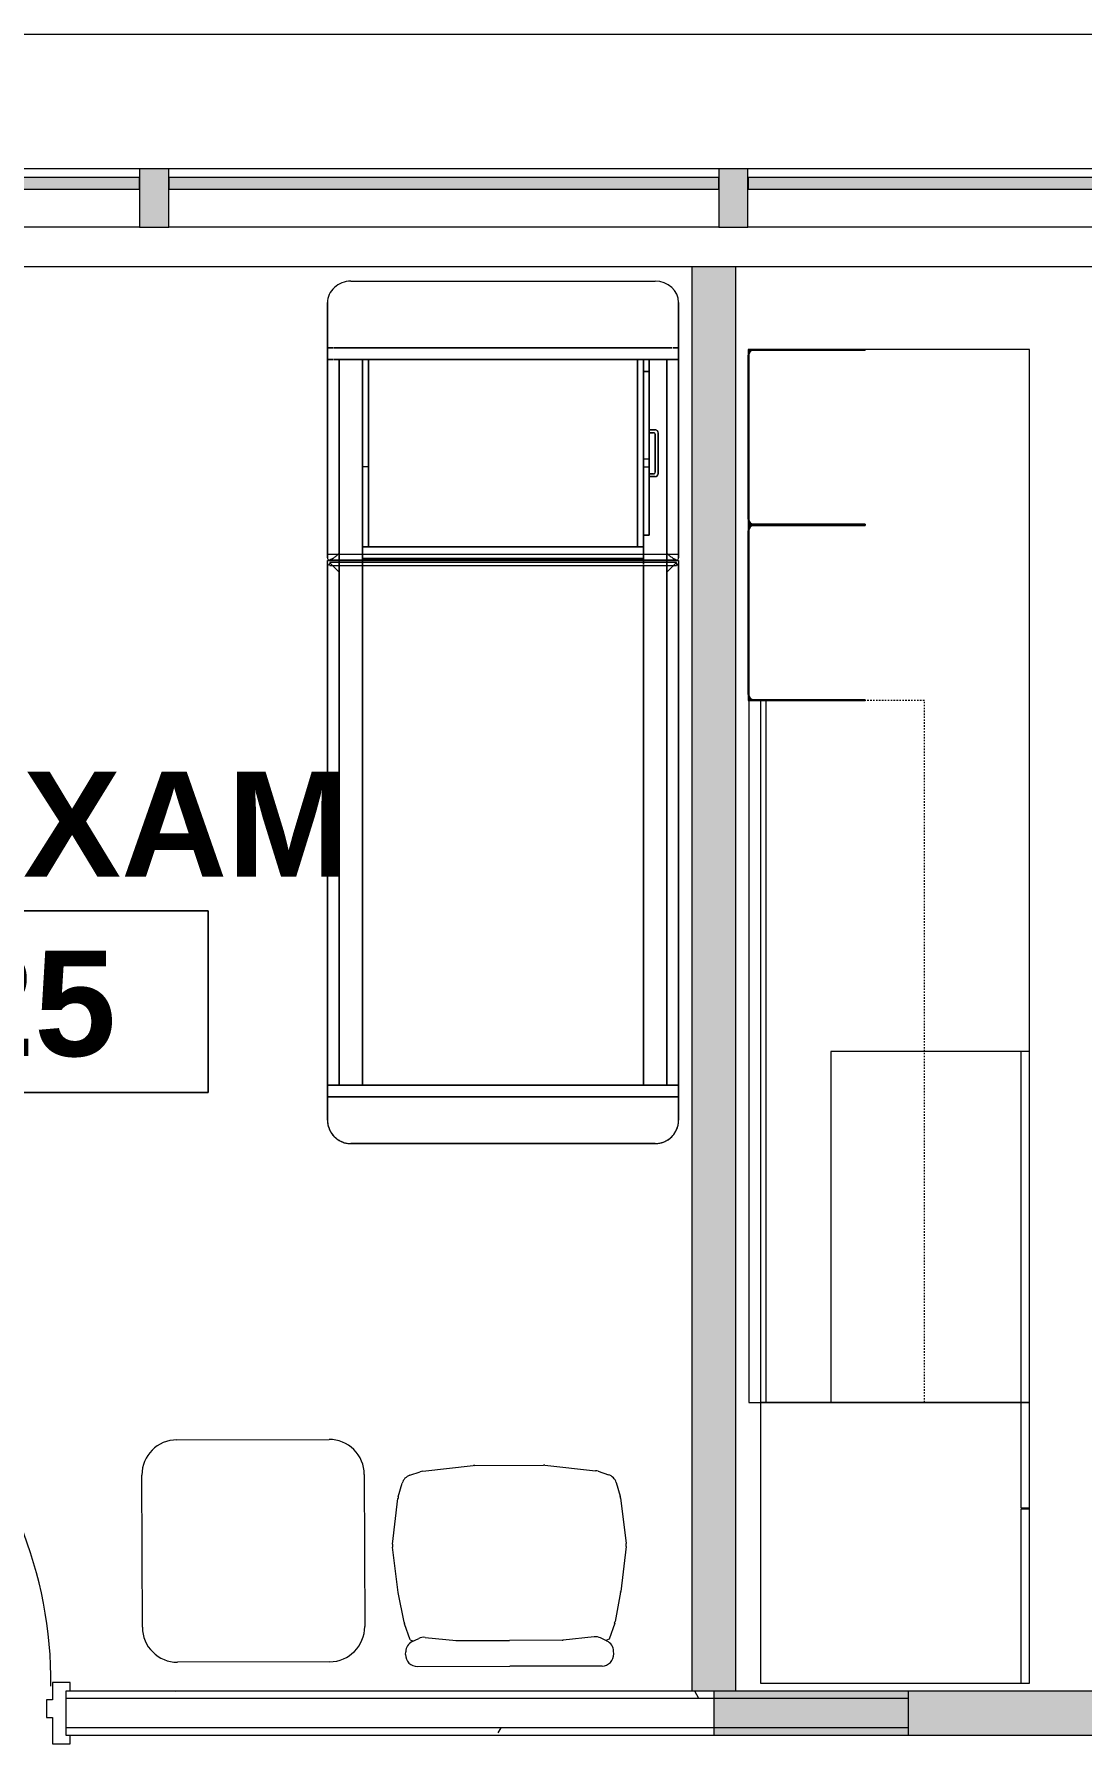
# Model space of a CAD drawing. Header units: inches. Extents: x 1076 to 2563, y 349 to 2134.
# Drawn here: x 1769.1 to 1858.6, y 1987.7 to 2133.9 of the extents above; entities that cross this region are included whole.
import ezdxf

# ---------------------------------------------------------------- set-up
doc = ezdxf.new("R2010")
doc.units = ezdxf.units.IN
doc.header["$MEASUREMENT"] = 0
doc.linetypes.add('Dash', pattern=[0.25, 0.125, -0.125])
for name, color, linetype, lineweight in [('A-AREA-IDEN', 2, 'Continuous', 9), ('A-DOOR', 31, 'Continuous', 13), ('A-GLAZ-CURT', 52, 'Continuous', 13), ('A-GLAZ-CWMG', 51, 'Continuous', 13), ('A-WALL', 113, 'Continuous', 13), ('A-WALL-PATT', 111, 'Continuous', 13), ('I-FURN', 30, 'Continuous', 9), ('I-FURN-PNLS', 30, 'Dash', 9), ('I-WALL', 2, 'Continuous', 13)]:
    doc.layers.add(name, color=color, linetype=linetype, lineweight=lineweight)
doc.styles.add('Swis721 Lt BT_B', font='', dxfattribs={"height": 9})
doc.styles.get('Swis721 Lt BT_B').set_extended_font_data('Swis721 Lt BT', bold=True)
pattern_1 = [(0, (0, 0), (30.72, 7.68), [1.267, -21.773, 1.267, -21.773, -122.88]), (0, (0, 0), (30.72, 7.68), [-46.08, 1.267, -44.813, 1.267, -21.773, -53.76]), (0, (0, 0), (30.72, 7.68), [-115.2, 1.267, -14.093, 1.267, -37.133]), (120, (11.52, 3.84), (-22.011075, 22.7643), [1.267, -21.773, 1.267, -21.773, -122.88]), (120, (11.52, 3.84), (-22.011075, 22.7643), [-46.08, 1.267, -44.813, 1.267, -21.773, -53.76]), (120, (11.52, 3.84), (-22.011075, 22.7643), [-115.2, 1.267, -14.093, 1.267, -37.133]), (240, (15.36, 19.2), (-8.708925, -30.4443), [1.267, -21.773, 1.267, -21.773, -122.88]), (240, (15.36, 19.2), (-8.708925, -30.4443), [-46.08, 1.267, -44.813, 1.267, -21.773, -53.76]), (240, (15.36, 19.2), (-8.708925, -30.4443), [-115.2, 1.267, -14.093, 1.267, -37.133])]

# ---------------------------------------------------------------- blocks, each defined once
blk = doc.blocks.new('System Panel - Glazed-7148733-Level XX  POWER _ SIGNAL')
at = {"layer": 'A-GLAZ-CURT', "lineweight": 9}
blk.add_hatch(color=7, dxfattribs=at).paths.add_polyline_path([(23.75, 0.75), (23.75, 1.75), (-23.75, 1.75), (-23.75, 0.75)], flags=0)
at = {"layer": 'A-GLAZ-CURT', "color": 8, "lineweight": 20}
for p, q in [((23.75, 1.75), (-23.75, 1.75)), ((-23.75, 1.75), (-23.75, 0.75)), ((23.75, 0.75), (23.75, 1.75)), ((-23.75, 0.75), (23.75, 0.75))]:
    blk.add_line(p, q, dxfattribs=at)
blk = doc.blocks.new('System Panel - Glazed-7148729-Level XX  POWER _ SIGNAL')
at = {"layer": 'A-GLAZ-CURT', "lineweight": 9}
blk.add_hatch(color=7, dxfattribs=at).paths.add_polyline_path([(-10.89, 0.75), (23.5, 0.75), (23.5, 1.75), (-23.5, 1.75), (-23.5, 0.75)], flags=0)
at = {"layer": 'A-GLAZ-CURT', "color": 8, "lineweight": 20}
for p, q in [((23.5, 1.75), (-23.5, 1.75)), ((-23.5, 1.75), (-23.5, 0.75)), ((23.5, 0.75), (23.5, 1.75)), ((-23.5, 0.75), (23.5, 0.75))]:
    blk.add_line(p, q, dxfattribs=at)
blk = doc.blocks.new('System Panel - Glazed-7148730-Level XX  POWER _ SIGNAL')
at = {"layer": 'A-GLAZ-CURT', "lineweight": 9}
blk.add_hatch(color=7, dxfattribs=at).paths.add_polyline_path([(-12.91, 0.75), (61.62, 0.75), (61.62, 1.75), (-61.62, 1.75), (-61.62, 0.75), (-31.25, 0.75)], flags=0)
at = {"layer": 'A-GLAZ-CURT', "color": 8, "lineweight": 20}
for p, q in [((61.62, 1.75), (-61.62, 1.75)), ((-61.62, 1.75), (-61.62, 0.75)), ((-61.62, 0.75), (61.62, 0.75))]:
    blk.add_line(p, q, dxfattribs=at)
blk = doc.blocks.new('Rectangular Mullion - 2_5_ x 5_ rectangular-7148713-Level XX  POWER _ SIGNAL')
at = {"layer": 'A-GLAZ-CWMG', "lineweight": 9}
blk.add_hatch(color=7, dxfattribs=at).paths.add_polyline_path([(-1.25, 2.5), (1.25, 2.5), (1.25, -2.5), (-1.25, -2.5), (-1.25, -0.75)], flags=0)
at = {"layer": 'A-GLAZ-CWMG', "color": 8, "lineweight": 20}
for p, q in [((-1.25, 2.5), (1.25, 2.5)), ((-1.25, -2.5), (-1.25, 2.5)), ((1.25, 2.5), (1.25, -2.5)), ((1.25, -2.5), (-1.25, -2.5))]:
    blk.add_line(p, q, dxfattribs=at)
blk = doc.blocks.new('Rectangular Mullion - 2_5_ x 5_ rectangular-7148718-Level XX  POWER _ SIGNAL')
at = {"layer": 'A-GLAZ-CWMG', "lineweight": 9}
for p, q in [((1179.55, 2122.36), (1132.05, 2122.36)), ((1179.55, 2117.36), (1132.05, 2117.36))]:
    blk.add_line(p, q, dxfattribs=at)
blk = doc.blocks.new('Rectangular Mullion - 2_5_ x 5_ rectangular-7148714-Level XX  POWER _ SIGNAL')
at = {"layer": 'A-GLAZ-CWMG', "lineweight": 9}
for p, q in [((1453.8, 2122.36), (1406.8, 2122.36)), ((1453.8, 2117.36), (1406.8, 2117.36))]:
    blk.add_line(p, q, dxfattribs=at)
blk = doc.blocks.new('Rectangular Mullion - 2_5_ x 5_ rectangular-7148715-Level XX  POWER _ SIGNAL')
at = {"layer": 'A-GLAZ-CWMG', "lineweight": 9}
for p, q in [((1953.3, 2122.36), (1830.05, 2122.36)), ((1878.77, 2117.36), (1830.05, 2117.36))]:
    blk.add_line(p, q, dxfattribs=at)
blk = doc.blocks.new('F - EXECUTIVE DESK 3 - F - EXECUTIVE DESK 3-V11-Level XX  POWER _ SIGNAL')
at = {"layer": 'I-FURN'}
for p, q in [((2, 86.56), (2, 86)), ((2, 86), (2, 86.56)), ((2.06, 77.06), (2.06, 86.56)), ((2.06, 86.56), (2.06, 77.06)), ((16.5, 87.06), (2.5, 87.06)), ((2.5, 87.06), (16.5, 87.06)), ((2.5, 87), (16.5, 87)), ((16.5, 87), (2.5, 87)), ((16.94, 86.56), (16.94, 77.06)), ((16.94, 77.06), (16.94, 86.56)), ((17, 86.56), (17, 77.06)), ((17, 77.06), (17, 86.56)), ((17, 77.06), (17, 86.56)), ((17, 86.56), (17, 77.06)), ((17.06, 77.06), (17.06, 86.56)), ((17.06, 86.56), (17.06, 77.06)), ((31.5, 87.06), (17.5, 87.06)), ((17.5, 87.06), (31.5, 87.06)), ((17.5, 87), (31.5, 87)), ((31.5, 87), (17.5, 87)), ((31.94, 86.56), (31.94, 77.06)), ((31.94, 77.06), (31.94, 86.56)), ((32, 77.06), (32, 86.56)), ((32, 86.56), (32, 77.06)), ((2, 86), (2, 77.06)), ((2, 77.06), (2, 86)), ((2, 77.06), (2.06, 77.06)), ((2.06, 77.06), (2, 77.06)), ((16.94, 77.06), (17, 77.06)), ((17, 77.06), (16.94, 77.06)), ((17, 77.06), (17.06, 77.06)), ((17.06, 77.06), (17, 77.06)), ((31.94, 77.06), (32, 77.06)), ((32, 77.06), (31.94, 77.06))]:
    blk.add_line(p, q, dxfattribs=at)
for centre, radius, start, end in [((2.5, 86.56), 0.5, 90, 180), ((2.5, 86.56), 0.5, 151.7279, 180), ((2.5, 86.56), 0.437, 90, 180), ((2.5, 86.56), 0.437, 90, 180), ((2.5, 86.56), 0.5, 120, 150), ((2.5, 86.56), 0.5, 91.7852, 118.6525), ((16.5, 86.56), 0.5, 360, 90), ((16.5, 86.56), 0.5, 61.5993, 90), ((16.5, 86.56), 0.438, 360, 90), ((16.5, 86.56), 0.438, 0, 90), ((16.5, 86.56), 0.5, 30, 60), ((16.5, 86.56), 0.5, 0, 28.2721), ((17.5, 86.56), 0.5, 90, 180), ((17.5, 86.56), 0.5, 151.7279, 180), ((17.5, 86.56), 0.437, 90, 180), ((17.5, 86.56), 0.437, 90, 180), ((17.5, 86.56), 0.5, 120, 150), ((17.5, 86.56), 0.5, 91.7852, 118.6525), ((31.5, 86.56), 0.5, 360, 90), ((31.5, 86.56), 0.5, 61.5993, 90), ((31.5, 86.56), 0.437, 0, 90), ((31.5, 86.56), 0.438, 0, 90), ((31.5, 86.56), 0.5, 30, 60), ((31.5, 86.56), 0.5, 0, 28.2721)]:
    blk.add_arc(centre, radius, start, end, dxfattribs=at)
at = {"layer": 'I-FURN-PNLS', "linetype": 'Continuous'}
for p, q in [((2, 87), (-58, 87)), ((-58, 87), (-58, 86)), ((17, 87.06), (2, 87.06)), ((2, 87.06), (2, 86)), ((2.26, 87), (2, 87)), ((2.06, 77.06), (2.06, 87)), ((2.06, 87), (16.94, 87)), ((2.33, 87), (2.26, 87)), ((2.38, 87), (2.33, 87)), ((2.5, 87), (2.41, 87)), ((16.5, 87), (2.5, 87)), ((16.59, 87), (16.5, 87)), ((16.67, 87), (16.62, 87)), ((16.74, 87), (16.67, 87)), ((17.26, 87), (16.74, 87)), ((16.94, 87), (16.94, 77.06)), ((32, 87.06), (17, 87.06)), ((17, 87.06), (17, 77.06)), ((17, 77.06), (17, 87.06)), ((17.06, 77.06), (17.06, 87)), ((17.06, 87), (31.94, 87)), ((17.33, 87), (17.26, 87)), ((17.38, 87), (17.33, 87)), ((17.5, 87), (17.41, 87)), ((31.5, 87), (17.5, 87)), ((31.59, 87), (31.5, 87)), ((31.67, 87), (31.62, 87)), ((31.74, 87), (31.67, 87)), ((32, 87), (31.74, 87)), ((31.94, 87), (31.94, 77.06)), ((32, 77.06), (32, 87.06)), ((32, 86.56), (32, 87)), ((32, 77.06), (32, 86.56)), ((-58, 86), (-82, 86)), ((-82, 86), (-82, 63)), ((2, 86), (-58, 86)), ((-58, 86), (-58, 85.53)), ((-58, 63), (-58, 86)), ((-58, 86), (-58, 85.53)), ((-58, 85.53), (2, 85.53)), ((-58, 85.53), (-58, 72)), ((2, 86), (2, 77.06)), ((2, 85.53), (2, 86)), ((-28, 80), (-58, 80)), ((-58, 80), (-58, 72)), ((-28, 72), (-28, 80)), ((2, 77.06), (2.06, 77.06)), ((16.94, 77.06), (17, 77.06)), ((17, 77.06), (17.06, 77.06)), ((31.94, 77.06), (32, 77.06)), ((32, 63), (32, 77.06)), ((-58, 72), (-58, 63.75)), ((-58, 72), (-58, 63)), ((-28, 63.75), (-28, 72)), ((-67.12, 63.75), (-82, 63.75)), ((-82, 63.75), (-82, 63)), ((-67.12, 63.75), (-82, 63.75)), ((-82, 63.75), (-82, 63)), ((-67.12, 63.75), (-82, 63.75)), ((-82, 63.75), (-82, 63)), ((-82, 63), (-58, 63)), ((-82, 63), (-67.12, 63)), ((-82, 63), (-67.12, 63)), ((-82, 63), (-67.12, 63)), ((-67.12, 63), (-67.12, 63.75)), ((-67.12, 63), (-67.12, 63.75)), ((-67.12, 63), (-67.12, 63.75)), ((-58, 63.75), (-67, 63.75)), ((-67, 63.75), (-67, 63)), ((-67, 63), (-58, 63)), ((-58, 63), (-58, 63.75)), ((-58, 63.75), (-58, 63)), ((-28, 63.75), (-58, 63.75)), ((-58, 63.75), (-58, 63)), ((-28, 63.75), (-58, 63.75)), ((-58, 63.75), (-58, 63)), ((-58, 63), (-28, 63)), ((-58, 63), (-28, 63)), ((-58, 63), (-28, 63)), ((-58, 63), (32, 63)), ((-28, 63), (-28, 63.75)), ((-28, 63), (-28, 63.75)), ((-28, 63), (-28, 63.75))]:
    blk.add_line(p, q, dxfattribs=at)
at = {"layer": 'I-FURN-PNLS'}
for p, q in [((2, 86), (-58, 86)), ((-58, 86), (-58, 72)), ((2, 72), (2, 86)), ((-58, 72), (2, 72))]:
    blk.add_line(p, q, dxfattribs=at)
blk = doc.blocks.new('Door - Single - Solid Door-7355446-Level XX  POWER _ SIGNAL')
at = {"layer": 'A-DOOR'}
for p, q in [((-14.01, 38.71), (-12.63, 38.71)), ((-14.01, 2.71), (-14.01, 38.71)), ((-12.63, 38.71), (-12.63, 2.71)), ((-12.63, 2.71), (-14.01, 2.71))]:
    blk.add_line(p, q, dxfattribs=at)
at = {"layer": 'A-DOOR', "lineweight": 9}
for p, q in [((-15.63, 2.71), (-15.63, 1.96)), ((-14.13, 2.71), (-15.63, 2.71)), ((-14.13, 1.21), (-14.13, 2.71)), ((23.62, 2.71), (22.12, 2.71)), ((22.12, 2.71), (22.12, 1.21)), ((23.62, 1.96), (23.62, 2.71)), ((-13.63, 1.21), (-14.13, 1.21)), ((-13.63, -0.29), (-13.63, 1.21)), ((22.12, 1.21), (21.62, 1.21)), ((21.62, 1.21), (21.62, -0.29)), ((-14.13, -2.54), (-14.13, -0.29)), ((-14.13, -0.29), (-13.63, -0.29)), ((21.62, -0.29), (22.12, -0.29)), ((22.12, -0.29), (22.12, -2.54)), ((-15.63, -1.79), (-15.63, -2.54)), ((-15.63, -2.54), (-14.13, -2.54)), ((22.12, -2.54), (23.62, -2.54)), ((23.62, -2.54), (23.62, -1.79))]:
    blk.add_line(p, q, dxfattribs=at)
blk.add_arc((-14.01, 2.71), 36, 359.5, 90, dxfattribs=at)
blk = doc.blocks.new('Bed-Healthcare-4_SMARTBIM - Treatment_Table_SMARTBIM-V36-Level XX  POWER _ SIGNAL')
at = {"layer": 'I-FURN'}
for p, q in [((-35.57, 15), (-35.88, 15)), ((-35.88, 15), (-35.57, 15)), ((-14.06, 15), (-35.57, 15)), ((-35.57, 15), (-14.36, 15)), ((-31, 15), (-32, 15)), ((-32, 15), (-31, 15)), ((-32, 14.96), (-32, 14.88)), ((-32, 14.88), (-32, 14.96)), ((-32, 14.87), (-32, 14.73)), ((-32, 14.73), (-32, 14.87)), ((-32, 14.71), (-32, 14.55)), ((-32, 14.55), (-32, 14.71)), ((-31, 14.88), (-31, 14.96)), ((-31, 14.96), (-31, 14.88)), ((-31, 14.74), (-31, 14.87)), ((-31, 14.87), (-31, 14.74)), ((-31, 14.55), (-31, 14.71)), ((-31, 14.71), (-31, 14.55)), ((-14.36, 15), (-14.06, 15)), ((-14.36, 14.98), (-14.36, 14.94)), ((-14.36, 14.94), (-14.36, 14.86)), ((-14.36, 14.86), (-14.36, 14.71)), ((-14.36, 14.7), (-14.36, 14.26)), ((-13.85, 14.86), (-13.85, -14.86)), ((-13.84, -15), (-13.84, 15)), ((-13.84, 15), (34, 15)), ((-13.84, -15), (-13.84, 15)), ((-13.84, 15), (-13.63, 15)), ((-13.65, 14.81), (-13.65, -14.81)), ((34, 15), (-13.63, 15)), ((-13.41, 14.65), (-13.41, 14.81)), ((-13.41, 14.58), (-13.41, 14.65)), ((32, 15), (31, 15)), ((31, 15), (32, 15)), ((31, 14.96), (31, 14.87)), ((31, 14.87), (31, 14.96)), ((31, 14.86), (31, 14.71)), ((31, 14.71), (31, 14.86)), ((31, 14.7), (31, 14.51)), ((31, 14.51), (31, 14.7)), ((32, 14.87), (32, 14.96)), ((32, 14.96), (32, 14.87)), ((32, 14.71), (32, 14.86)), ((32, 14.86), (32, 14.71)), ((32, 14.51), (32, 14.7)), ((32, 14.7), (32, 14.51)), ((-32, 14.46), (-32, 14.26)), ((-32, 14.26), (-32, 14.46)), ((-32, 14.22), (-32, -14.22)), ((-32, -14.22), (-32, 14.22)), ((-31, 12.5), (-31, 14.5)), ((-31, 14.5), (-31, 14)), ((-14.46, 14), (-31, 14)), ((-31, 14), (-31, 12.5)), ((-31, 12.5), (-31, 14)), ((-31, 14), (-14.46, 14)), ((-31, 14), (-31, 12.5)), ((-21.25, 13.25), (-24.75, 13.25)), ((-24.75, 13.25), (-21.25, 13.25)), ((-21.25, 13.25), (-24.75, 13.25)), ((-24.75, 13.25), (-21.25, 13.25)), ((-14.22, 14), (-14.44, 14)), ((-14.44, 14), (-14.22, 14)), ((-14.36, 14.26), (-14.36, -14.26)), ((-14.04, 14), (-14.22, 14)), ((-14.22, 14), (-14.04, 14)), ((-13.92, 14), (-14.04, 14)), ((-14.04, 14), (-13.92, 14)), ((-13.85, 14), (-13.91, 14)), ((-13.91, 14), (-13.85, 14)), ((-13.65, 14), (-13.84, 14)), ((-13.84, 14), (-13.65, 14)), ((-13.49, 14), (-13.65, 14)), ((-13.65, 14), (-13.49, 14)), ((-13.42, 14), (-13.49, 14)), ((-13.49, 14), (-13.42, 14)), ((-13.41, -14.65), (-13.41, 14.55)), ((-13.29, 14), (-13.41, 14)), ((-13.41, 14), (-13.29, 14)), ((-13.07, 14), (-13.29, 14)), ((-13.29, 14), (-13.07, 14)), ((-12.84, 14), (-13.07, 14)), ((-13.07, 14), (-12.84, 14)), ((31, 14), (-12.84, 14)), ((-12.84, 14), (31, 14)), ((31, 14.5), (31, 14.27)), ((31, 14.27), (31, 14.5)), ((31, 14.26), (31, 14.01)), ((31, 14.01), (31, 14.26)), ((31, 12), (31, 14)), ((31, 14), (31, 12)), ((31, 14), (31, -14)), ((31, 12), (31, 14)), ((32, 14.27), (32, 14.5)), ((32, 14.5), (32, 14.27)), ((32, 14.01), (32, 14.26)), ((32, 14.26), (32, 14.01)), ((32, -14), (32, 14)), ((32, 14), (32, -14)), ((-37.7, -13), (-37.7, 13)), ((-31, 12.5), (-31, 12)), ((-31, 12), (-31, 12.5)), ((-21.83, 12.5), (-31, 12.5)), ((-31, 12.5), (-22.49, 12.5)), ((-31, 12.5), (-31, 12)), ((-31, 12.5), (-31, 12)), ((-31, 12), (-31, 12.5)), ((-31, 12.5), (-31, 12)), ((-31, 12), (-21.83, 12)), ((-21.83, 12), (-31, 12)), ((-22.49, 12), (-31, 12)), ((-31, 12), (-21.83, 12)), ((-21.83, 12), (-31, 12)), ((-31, 12), (-31, 11.5)), ((-31, 11.5), (-31, 12)), ((-31, 12), (-30, 12)), ((-21.83, 12), (-31, 12)), ((-31, 12), (-31, -11.5)), ((-31, -11.5), (-31, 12)), ((-31, 12), (-21.83, 12)), ((-31, 12), (-31, 11.5)), ((-30, 12), (-31, 12)), ((-31, 12), (-30, 12)), ((-31, 11.5), (-31, 12)), ((-31, -11.5), (-31, 12)), ((-31, 12), (-31, 11.5)), ((-30, 12.5), (-21.83, 12.5)), ((-25, 12.5), (-30, 12.5)), ((-25, 12.5), (-30, 12.5)), ((-30, 12.5), (-25, 12.5)), ((-30, 12), (-30, 12.5)), ((-30, 12.5), (-30, 12)), ((-30, 12.5), (-30, 12)), ((-30, 12.5), (-30, 12)), ((-30, 12), (-21.83, 12)), ((-21.83, 12), (-30, 12)), ((-21.83, 12), (-30, 12)), ((-30, 12), (-21.83, 12)), ((-30, 12), (-21.83, 12)), ((-21.83, 12), (-30, 12)), ((-30, 12), (-21.83, 12)), ((-25, 13), (-25, 12.5)), ((-25, 12.5), (-25, 13)), ((-25, 13), (-25, 12.5)), ((-25, 12.5), (-25, 13)), ((-25, 12.5), (-24.75, 12.5)), ((-24.75, 12.5), (-25, 12.5)), ((-25, 12.5), (-24.75, 12.5)), ((-24.75, 12.5), (-25, 12.5)), ((-24.75, 12.5), (-25, 12.5)), ((-24.75, 12.5), (-25, 12.5)), ((-25, 12.5), (-24.75, 12.5)), ((-24.75, 12.5), (-24.75, 12.87)), ((-24.75, 12.87), (-24.75, 12.5)), ((-24.75, 12.5), (-24.75, 12.87)), ((-24.75, 12.87), (-24.75, 12.5)), ((-21.83, 12.5), (-24.75, 12.5)), ((-21.83, 12.5), (-24.75, 12.5)), ((-24.75, 12.5), (-21.83, 12.5)), ((-24.62, 13), (-21.37, 13)), ((-21.37, 13), (-24.62, 13)), ((-24.62, 13), (-21.37, 13)), ((-21.37, 13), (-24.62, 13)), ((-22.49, 12.5), (-21.83, 12.5)), ((-22.49, 12.5), (-22.49, 12)), ((-21.83, 12), (-22.49, 12)), ((-21.83, 12), (-21.83, 12.5)), ((-21.83, 12.5), (-16, 12.5)), ((-21.25, 12.5), (-21.83, 12.5)), ((-21.25, 12.5), (-21.83, 12.5)), ((-21.83, 12.5), (-21.25, 12.5)), ((-21.83, 12), (-14.46, 12)), ((-15, 12), (-21.83, 12)), ((-21.83, 12), (-16, 12)), ((-16, 12), (-21.83, 12)), ((-16, 12), (-21.83, 12)), ((-21.83, 12), (-16, 12)), ((-15, 12), (-21.83, 12)), ((-21.83, 12), (-16, 12)), ((-14.46, 12), (-21.83, 12)), ((-21.83, 12), (-15, 12)), ((-16, 12), (-21.83, 12)), ((-21.83, 12), (-16, 12)), ((-21.25, 12.87), (-21.25, 12.5)), ((-21.25, 12.5), (-21.25, 12.87)), ((-21.25, 12.87), (-21.25, 12.5)), ((-21.25, 12.5), (-21.25, 12.87)), ((-21.25, 12.5), (-21, 12.5)), ((-21, 12.5), (-21.25, 12.5)), ((-21.25, 12.5), (-21, 12.5)), ((-21, 12.5), (-21.25, 12.5)), ((-21, 12.5), (-21.25, 12.5)), ((-21, 12.5), (-21.25, 12.5)), ((-21.25, 12.5), (-21, 12.5)), ((-21, 12.5), (-21, 13)), ((-21, 13), (-21, 12.5)), ((-21, 12.5), (-21, 13)), ((-21, 13), (-21, 12.5)), ((-16, 12.5), (-21, 12.5)), ((-16, 12.5), (-21, 12.5)), ((-21, 12.5), (-16, 12.5)), ((-16, 12.5), (-16, 12)), ((-16, 12.5), (-16, 12)), ((-16, 12), (-16, 12.5)), ((-16, 12.5), (-16, 12)), ((-16, 12), (-15, 12)), ((-14.46, 12), (-16, 12)), ((-16, 12), (-14.46, 12)), ((-14.46, 12), (-15, 12)), ((-15, 11.5), (-15, 12)), ((-15, 12), (-15, 11.5)), ((-14.46, 12), (-15, 12)), ((-15, 12), (-15, -12)), ((-15, 11.5), (-15, 12)), ((-15, 12), (-14.46, 12)), ((-15, 12), (-14.46, 12)), ((-14.44, 12), (-14.23, 12)), ((-14.23, 12), (-14.44, 12)), ((-14.23, 12), (-14.44, 12)), ((-14.44, 12), (-14.23, 12)), ((-14.23, 12), (-14.44, 12)), ((-14.44, 12), (-14.23, 12)), ((-14.23, 12), (-14.44, 12)), ((-14.44, 12), (-14.23, 12)), ((-14.22, 12), (-14.05, 12)), ((-14.05, 12), (-14.22, 12)), ((-14.05, 12), (-14.22, 12)), ((-14.22, 12), (-14.05, 12)), ((-14.05, 12), (-14.22, 12)), ((-14.22, 12), (-14.05, 12)), ((-14.05, 12), (-14.22, 12)), ((-14.22, 12), (-14.05, 12)), ((-14.04, 12), (-13.93, 12)), ((-13.93, 12), (-14.04, 12)), ((-13.93, 12), (-14, 12)), ((-14, -12), (-14, 12)), ((-14, 12), (-14, -12)), ((-14, 12), (-13.93, 12)), ((-13.93, 12), (-14, 12)), ((-14, 12), (-13.93, 12)), ((-13.91, 12), (-13.86, 12)), ((-13.86, 12), (-13.91, 12)), ((-13.86, 12), (-13.91, 12)), ((-13.91, 12), (-13.86, 12)), ((-13.86, 12), (-13.91, 12)), ((-13.91, 12), (-13.86, 12)), ((-13.84, 12), (-13.65, 12)), ((-13.65, 12), (-13.84, 12)), ((-13.65, 12), (-13.84, 12)), ((-13.84, 12), (-13.65, 12)), ((-13.65, 12), (-13.84, 12)), ((-13.84, 12), (-13.65, 12)), ((-13.65, 12), (-13.5, 12)), ((-13.5, 12), (-13.65, 12)), ((-13.5, 12), (-13.65, 12)), ((-13.65, 12), (-13.5, 12)), ((-13.5, 12), (-13.65, 12)), ((-13.65, 12), (-13.5, 12)), ((-13.41, 12), (-13.31, 12)), ((-13.31, 12), (-13.41, 12)), ((-13.31, 12), (-13.41, 12)), ((-13.41, 12), (-13.31, 12)), ((-13.31, 12), (-13.41, 12)), ((-13.41, 12), (-13.31, 12)), ((-13.29, 12), (-13.09, 12)), ((-13.09, 12), (-13.29, 12)), ((-13.09, 12), (-13.29, 12)), ((-13.29, 12), (-13.09, 12)), ((-13.09, 12), (-13.29, 12)), ((-13.29, 12), (-13.09, 12)), ((-13.07, 12), (-12.85, 12)), ((-12.85, 12), (-13.07, 12)), ((-12.85, 12), (-13.07, 12)), ((-13.07, 12), (-12.85, 12)), ((-12.85, 12), (-13.07, 12)), ((-13.07, 12), (-12.85, 12)), ((-12.84, 12), (31, 12)), ((31, 12), (-12.84, 12)), ((31, 12), (-12.84, 12)), ((-12.84, 12), (31, 12)), ((31, 12), (-12.84, 12)), ((-12.84, 12), (31, 12)), ((31, -12), (31, 12)), ((31, 12), (31, -12)), ((31, -12), (31, 12)), ((31, 12), (31, -12)), ((31, -12), (31, 12)), ((36, -13), (36, 13)), ((36, 13), (36, -13)), ((-31, 11.5), (-15, 11.5)), ((-15, 11.5), (-31, 11.5)), ((-31, 11.5), (-31, -11.5)), ((-31, -11.5), (-31, 11.5)), ((-31, 11.5), (-31, -11.5)), ((-15, -11.5), (-15, 11.5)), ((-31, -11.5), (-21.84, -11.5)), ((-21.84, -11.5), (-31, -11.5)), ((-31, -12), (-31, -11.5)), ((-31, -11.5), (-31, -12)), ((-31, -11.5), (-31, -12)), ((-21.84, -11.5), (-31, -11.5)), ((-31, -11.5), (-21.84, -11.5)), ((-31, -12), (-31, -11.5)), ((-31, -11.5), (-31, -12)), ((-31, -12), (-31, -11.5)), ((-31, -11.5), (-31, -12)), ((-31, -12), (-31, -11.5)), ((-31, -12), (-31, -11.5)), ((-31, -11.5), (-31, -12)), ((-21.84, -11.5), (-21.84, -12)), ((-21.84, -11.5), (-21.84, -12)), ((-15, -11.5), (-21.84, -11.5)), ((-21.84, -11.5), (-15, -11.5)), ((-15, -12), (-15, -11.5)), ((-15, -11.5), (-15, -12)), ((-15, -12), (-15, -11.5)), ((-31, -12), (-31, -14)), ((-21.84, -12), (-31, -12)), ((-31, -12), (-21.84, -12)), ((-31, -14), (-31, -12)), ((-31, -12), (-21.84, -12)), ((-21.84, -12), (-31, -12)), ((-31, -12), (-21.84, -12)), ((-21.84, -12), (-31, -12)), ((-31, -12), (-21.84, -12)), ((-21.84, -12), (-31, -12)), ((-31, -12), (-21.84, -12)), ((-21.84, -12), (-31, -12)), ((-31, -14.5), (-31, -12)), ((-31, -12), (-31, -14)), ((-14.46, -12), (-21.84, -12)), ((-21.84, -12), (-15, -12)), ((-21.84, -12), (-15, -12)), ((-15, -12), (-21.84, -12)), ((-21.84, -12), (-14.46, -12)), ((-15, -12), (-21.84, -12)), ((-21.84, -12), (-14.46, -12)), ((-14.46, -12), (-21.84, -12)), ((-15, -12), (-14.46, -12)), ((-15, -12), (-14.46, -12)), ((-14.46, -12), (-15, -12)), ((-14.46, -12), (-15, -12)), ((-14.22, -12), (-14.42, -12)), ((-14.42, -12), (-14.22, -12)), ((-14.42, -12), (-14.22, -12)), ((-14.22, -12), (-14.42, -12)), ((-14.42, -12), (-14.22, -12)), ((-14.22, -12), (-14.42, -12)), ((-14.42, -12), (-14.22, -12)), ((-14.22, -12), (-14.42, -12)), ((-14.04, -12), (-14.2, -12)), ((-14.2, -12), (-14.04, -12)), ((-14.2, -12), (-14.04, -12)), ((-14.04, -12), (-14.2, -12)), ((-14.2, -12), (-14.04, -12)), ((-14.04, -12), (-14.2, -12)), ((-14.2, -12), (-14.04, -12)), ((-14.04, -12), (-14.2, -12)), ((-13.91, -12), (-14.03, -12)), ((-14.03, -12), (-13.91, -12)), ((-14, -12), (-13.91, -12)), ((-13.91, -12), (-14, -12)), ((-14, -12), (-13.91, -12)), ((-13.91, -12), (-14, -12)), ((-13.85, -12), (-13.91, -12)), ((-13.91, -12), (-13.85, -12)), ((-13.91, -12), (-13.85, -12)), ((-13.85, -12), (-13.91, -12)), ((-13.91, -12), (-13.85, -12)), ((-13.85, -12), (-13.91, -12)), ((-13.65, -12), (-13.79, -12)), ((-13.79, -12), (-13.65, -12)), ((-13.79, -12), (-13.65, -12)), ((-13.65, -12), (-13.79, -12)), ((-13.79, -12), (-13.65, -12)), ((-13.65, -12), (-13.79, -12)), ((-13.49, -12), (-13.63, -12)), ((-13.63, -12), (-13.49, -12)), ((-13.63, -12), (-13.49, -12)), ((-13.49, -12), (-13.63, -12)), ((-13.63, -12), (-13.49, -12)), ((-13.49, -12), (-13.63, -12)), ((-13.41, -12), (-13.47, -12)), ((-13.47, -12), (-13.41, -12)), ((-13.47, -12), (-13.41, -12)), ((-13.41, -12), (-13.47, -12)), ((-13.47, -12), (-13.41, -12)), ((-13.41, -12), (-13.47, -12)), ((-13.29, -12), (-13.41, -12)), ((-13.41, -12), (-13.29, -12)), ((-13.41, -12), (-13.29, -12)), ((-13.29, -12), (-13.41, -12)), ((-13.41, -12), (-13.29, -12)), ((-13.29, -12), (-13.41, -12)), ((-13.07, -12), (-13.27, -12)), ((-13.27, -12), (-13.07, -12)), ((-13.27, -12), (-13.07, -12)), ((-13.07, -12), (-13.27, -12)), ((-13.27, -12), (-13.07, -12)), ((-13.07, -12), (-13.27, -12)), ((31, -12), (-13.05, -12)), ((-13.05, -12), (31, -12)), ((-13.05, -12), (31, -12)), ((31, -12), (-13.05, -12)), ((-13.05, -12), (31, -12)), ((31, -12), (-13.05, -12)), ((31, -14), (31, -12)), ((31, -12), (31, -14)), ((31, -14), (31, -12)), ((-32, -14.26), (-32, -14.46)), ((-32, -14.46), (-32, -14.26)), ((-32, -14.53), (-32, -14.71)), ((-32, -14.71), (-32, -14.53)), ((-31, -14), (-14.46, -14)), ((-14.46, -14), (-31, -14)), ((-31, -14), (-31, -14.5)), ((-31, -14.71), (-31, -14.54)), ((-31, -14.54), (-31, -14.71)), ((-14.44, -14), (-14.22, -14)), ((-14.22, -14), (-14.44, -14)), ((-14.36, -14.26), (-14.36, -14.7)), ((-14.22, -14), (-14.04, -14)), ((-14.04, -14), (-14.22, -14)), ((-14.04, -14), (-13.91, -14)), ((-13.91, -14), (-14.04, -14)), ((-13.91, -14), (-13.85, -14)), ((-13.85, -14), (-13.91, -14)), ((-13.82, -14), (-13.64, -14)), ((-13.64, -14), (-13.82, -14)), ((-13.64, -14), (-13.49, -14)), ((-13.49, -14), (-13.64, -14)), ((-13.48, -14), (-13.41, -14)), ((-13.41, -14), (-13.48, -14)), ((-13.41, -14), (-13.29, -14)), ((-13.29, -14), (-13.41, -14)), ((-13.29, -14), (-13.07, -14)), ((-13.07, -14), (-13.29, -14)), ((-13.07, -14), (-12.84, -14)), ((-12.84, -14), (-13.07, -14)), ((-12.84, -14), (31, -14)), ((31, -14), (-12.84, -14)), ((31, -14.01), (31, -14.26)), ((31, -14.26), (31, -14.01)), ((31, -14.27), (31, -14.5)), ((31, -14.5), (31, -14.27)), ((31, -14.51), (31, -14.7)), ((31, -14.7), (31, -14.51)), ((32, -14.26), (32, -14.01)), ((32, -14.01), (32, -14.26)), ((32, -14.5), (32, -14.27)), ((32, -14.27), (32, -14.5)), ((32, -14.7), (32, -14.51)), ((32, -14.51), (32, -14.7)), ((-35.88, -15), (-35.57, -15)), ((-14.36, -15), (-35.88, -15)), ((-35.57, -15), (-14.06, -15)), ((-32, -14.73), (-32, -14.87)), ((-32, -14.87), (-32, -14.73)), ((-32, -14.88), (-32, -14.96)), ((-32, -14.96), (-32, -14.88)), ((-32, -15), (-31, -15)), ((-31, -15), (-32, -15)), ((-31, -14.87), (-31, -14.74)), ((-31, -14.74), (-31, -14.87)), ((-31, -14.96), (-31, -14.88)), ((-31, -14.88), (-31, -14.96)), ((-14.36, -14.71), (-14.36, -14.86)), ((-14.36, -14.86), (-14.36, -14.94)), ((-14.36, -14.94), (-14.36, -14.98)), ((-14.06, -15), (-14.36, -15)), ((34, -15), (-13.84, -15)), ((-13.63, -15), (-13.84, -15)), ((-13.63, -15), (34, -15)), ((-13.41, -14.81), (-13.41, -14.65)), ((31, -14.71), (31, -14.86)), ((31, -14.86), (31, -14.71)), ((31, -14.87), (31, -14.96)), ((31, -14.96), (31, -14.87)), ((31, -15), (32, -15)), ((32, -15), (31, -15)), ((32, -14.86), (32, -14.71)), ((32, -14.71), (32, -14.86)), ((32, -14.96), (32, -14.87)), ((32, -14.87), (32, -14.96))]:
    blk.add_line(p, q, dxfattribs=at)
at = {"layer": 'I-FURN', "flags": 128}
for points in [[(-13.41, 14.88), (-13.53, 14.84), (-13.65, 14.81)], [(-13.63, 15), (-13.52, 14.97), (-13.41, 14.88)], [(36, 13), (36, 13.08), (35.99, 13.16), (35.99, 13.24), (35.97, 13.32), (35.96, 13.4), (35.94, 13.48), (35.92, 13.55), (35.9, 13.63), (35.87, 13.7), (35.84, 13.78), (35.81, 13.85), (35.77, 13.92), (35.74, 13.99), (35.69, 14.06), (35.65, 14.13), (35.6, 14.19), (35.56, 14.26), (35.5, 14.32), (35.45, 14.38), (35.39, 14.43), (35.33, 14.49), (35.27, 14.54), (35.21, 14.59), (35.15, 14.64), (35.08, 14.68), (35.01, 14.72), (34.94, 14.76), (34.87, 14.8), (34.8, 14.83), (34.72, 14.86), (34.65, 14.89), (34.57, 14.92), (34.5, 14.94), (34.42, 14.96), (34.34, 14.97), (34.26, 14.98), (34.18, 14.99), (34.1, 15), (34.02, 15), (34, 15)], [(34, -15), (34.08, -15), (34.16, -14.99), (34.24, -14.99), (34.32, -14.97), (34.4, -14.96), (34.48, -14.94), (34.55, -14.92), (34.63, -14.9), (34.7, -14.87), (34.78, -14.84), (34.85, -14.81), (34.92, -14.77), (34.99, -14.74), (35.06, -14.69), (35.13, -14.65), (35.19, -14.6), (35.26, -14.56), (35.32, -14.5), (35.38, -14.45), (35.43, -14.39), (35.49, -14.33), (35.54, -14.27), (35.59, -14.21), (35.64, -14.15), (35.68, -14.08), (35.72, -14.01), (35.76, -13.94), (35.8, -13.87), (35.83, -13.8), (35.86, -13.72), (35.89, -13.65), (35.92, -13.57), (35.94, -13.5), (35.96, -13.42), (35.97, -13.34), (35.98, -13.26), (35.99, -13.18), (36, -13.1), (36, -13.02), (36, -13)], [(-13.65, -14.81), (-13.53, -14.84), (-13.41, -14.88)], [(-13.41, -14.88), (-13.52, -14.97), (-13.63, -15)]]:
    blk.add_lwpolyline(points, dxfattribs=at)
at = {"layer": 'I-FURN'}
for centre, radius, start, end in [((34, 13), 2, 60, 90), ((34, 13), 2, 45, 60), ((-24.75, 13), 0.25, 90, 180), ((-24.75, 13), 0.25, 120, 180), ((-24.75, 13), 0.25, 105, 165), ((-24.75, 13), 0.25, 135, 150), ((-24.75, 13), 0.25, 120, 135), ((-24.75, 13), 0.25, 90, 120), ((-24.75, 13), 0.25, 105, 120), ((-24.75, 13), 0.25, 90, 105), ((-24.75, 13), 0.25, 90, 105), ((-21.25, 13), 0.25, 75, 90), ((-21.25, 13), 0.25, 0, 90), ((-21.25, 13), 0.25, 0, 90), ((-21.25, 13), 0.25, 45, 90), ((-21.25, 13), 0.25, 30, 75), ((-21.25, 13), 0.25, 0, 45), ((34, 13), 2, 0, 45), ((-24.75, 13), 0.25, 165, 180), ((-24.75, 13), 0.25, 165, 180), ((-24.75, 13), 0.25, 150, 165), ((-24.62, 12.87), 0.125, 90, 180), ((-24.62, 12.87), 0.125, 135, 180), ((-24.62, 12.87), 0.125, 150, 180), ((-24.62, 12.87), 0.125, 150, 165), ((-24.62, 12.87), 0.125, 165, 180), ((-24.62, 12.87), 0.125, 120, 150), ((-24.62, 12.87), 0.125, 135, 150), ((-24.62, 12.87), 0.125, 90, 135), ((-24.62, 12.87), 0.125, 105, 135), ((-24.62, 12.87), 0.125, 105, 120), ((-24.62, 12.87), 0.125, 90, 105), ((-24.62, 12.87), 0.125, 90, 105), ((-21.37, 12.87), 0.125, 60, 90), ((-21.37, 12.87), 0.125, 360, 90), ((-21.37, 12.87), 0.125, 0, 90), ((-21.37, 12.87), 0.125, 360, 90), ((-21.37, 12.87), 0.125, 45, 60), ((-21.37, 12.87), 0.125, 0, 45), ((-21.25, 13), 0.25, 15, 30), ((-21.25, 13), 0.25, 0, 15), ((34, -13), 2, 330, 0), ((34, -13), 2, 300, 315), ((34, -13), 2, 315, 330), ((34, -13), 2, 270, 285), ((34, -13), 2, 285, 300)]:
    blk.add_arc(centre, radius, start, end, dxfattribs=at)
for centre, major_axis, ratio, start_param, end_param in [((-35.88, 13), (0, 2), 0.913075, 0, 1.570796), ((-14.06, 14), (0, 1), 0.407793, 5.75613, 6.283185), ((-35.88, -13), (0, 2), 0.913075, 1.570796, 3.141593), ((-14.06, -14), (0, 1), 0.407793, 3.141593, 3.668648)]:
    blk.add_ellipse(centre, major_axis=major_axis, ratio=ratio, start_param=start_param, end_param=end_param, dxfattribs=at)
for points, knots in [([(-13.85, 14.86), (-13.86, 14.82), (-13.89, 14.74), (-13.96, 14.63), (-14, 14.55), (-14.05, 14.48), (-14.12, 14.38), (-14.25, 14.22), (-14.36, 14.09), (-14.44, 14)], [-1, -1, -1, -1, -0.75, -0.625, -0.5625, -0.5, -0.375, -0.25, 0, 0, 0, 0]), ([(-12.84, 14), (-12.92, 14.08), (-13.03, 14.2), (-13.18, 14.35), (-13.29, 14.46), (-13.39, 14.56), (-13.52, 14.68), (-13.6, 14.76), (-13.65, 14.81)], [-1, -1, -1, -1, -0.75, -0.625, -0.5, -0.375, -0.25, 0, 0, 0, 0]), ([(-14.44, -14), (-14.36, -14.09), (-14.25, -14.22), (-14.12, -14.38), (-14.05, -14.48), (-14, -14.55), (-13.96, -14.63), (-13.89, -14.74), (-13.86, -14.82), (-13.85, -14.86)], [0, 0, 0, 0, 0.25, 0.375, 0.5, 0.5625, 0.625, 0.75, 1, 1, 1, 1]), ([(-13.65, -14.81), (-13.6, -14.76), (-13.52, -14.68), (-13.39, -14.56), (-13.29, -14.46), (-13.18, -14.35), (-13.03, -14.2), (-12.91, -14.08), (-12.84, -14)], [0, 0, 0, 0, 0.25, 0.375, 0.5, 0.625, 0.75, 1, 1, 1, 1])]:
    blk.add_open_spline(points, degree=3, knots=knots, dxfattribs=at)
blk = doc.blocks.new('F-Chairs - Side 03-3064987-Level XX  POWER _ SIGNAL')
at = {"layer": 'I-FURN'}
for p, q in [((-7.89, 0), (0, 0)), ((7.89, 0), (0, 0)), ((-8.89, -1.03), (-8.88, -1.27)), ((8.89, -1.03), (8.88, -1.27)), ((-8.98, -3.66), (-8.5, -2.28)), ((-8.5, -2.28), (-8.21, -2.18)), ((-8.32, -2.13), (-7.77, -2.4)), ((-7.23, -2.49), (-4.58, -2.22)), ((-4.48, -2.21), (0, -2.21)), ((4.48, -2.21), (0, -2.21)), ((7.23, -2.49), (4.58, -2.22)), ((8.32, -2.13), (7.77, -2.4)), ((8.5, -2.28), (8.21, -2.18)), ((8.5, -2.28), (8.98, -3.66)), ((-9.49, -6.31), (-9.01, -3.8)), ((9.01, -3.8), (9.5, -6.34)), ((-9.98, -10.22), (-9.5, -6.37)), ((9.5, -6.34), (9.98, -10.22)), ((-9.51, -14.36), (-9.99, -10.46)), ((9.99, -10.46), (9.51, -14.36)), ((-9.15, -15.67), (-9.48, -14.51)), ((9.48, -14.51), (9.15, -15.67)), ((-7.6, -16.65), (-8.5, -16.35)), ((-3.06, -17.17), (-7.39, -16.69)), ((2.94, -17.18), (-2.94, -17.18)), ((7.39, -16.69), (3.06, -17.17)), ((8.5, -16.35), (7.6, -16.65))]:
    blk.add_line(p, q, dxfattribs=at)
for centre, start, end in [((-7.89, -1), 90, 182), ((-7.88, -1.23), 182, 244), ((7.89, -1), 358, 90), ((7.88, -1.23), 296, 358), ((-7.33, -1.5), 244, 276), ((-4.48, -3.21), 90, 96), ((4.48, -3.21), 84, 90), ((7.33, -1.5), 264, 296), ((-8.03, -3.99), 160.9825, 169.1632), ((8.03, -3.99), 10.8368, 19.0175), ((-8.51, -6.5), 169.1632, 172.875), ((-8.99, -10.34), 172.875, 186.9664), ((8.99, -10.34), 353.0336, 7.125), ((-8.52, -14.23), 186.9664, 195.9742), ((8.52, -14.23), 344.0258, 353.0336), ((-8.18, -15.4), 195.9742, 251.5651), ((8.18, -15.4), 288.435, 344.0258), ((-7.28, -15.7), 251.5651, 263.6598), ((-2.94, -16.18), 263.6598, 270), ((2.94, -16.18), 270, 276.3402), ((7.28, -15.7), 276.3402, 288.435)]:
    blk.add_arc(centre, 1, start, end, dxfattribs=at)
blk = doc.blocks.new('Bernhardt_Design-Table-Occasional-Accent-_A19-A42_ - A19-7108323-Level XX  POWER _ SIGNAL')
at = {"layer": 'I-FURN'}
for p, q in [((-6.5, 9.5), (6.5, 9.5)), ((-9.5, -6.51), (-9.5, 6.5)), ((9.5, 6.5), (9.5, -6.5)), ((6.5, -9.5), (-6.51, -9.5))]:
    blk.add_line(p, q, dxfattribs=at)
for centre, radius, start, end in [((-6.5, 6.5), 3, 90, 180), ((6.5, 6.5), 3, 0, 90), ((-6.51, -6.51), 2.99, 180, 270), ((6.5, -6.5), 3, 270, 0)]:
    blk.add_arc(centre, radius, start, end, dxfattribs=at)
blk = doc.blocks.new('Room Tag - Room Name and Number-3379422-Level XX  POWER _ SIGNAL')
at = {"layer": 'A-AREA-IDEN'}
for p, q in [((-0.1881, -0.1636), (-0.1881, -0.0018)), ((-0.1881, -0.0018), (0.1869, -0.0018)), ((0.1869, -0.0018), (-0.1881, -0.0018)), ((-0.1881, -0.0018), (-0.1881, -0.1636)), ((0.1869, -0.0018), (0.1869, -0.1636)), ((0.1869, -0.1636), (0.1869, -0.0018)), ((0.1869, -0.1636), (-0.1881, -0.1636)), ((-0.1881, -0.1636), (0.1869, -0.1636))]:
    blk.add_line(p, q, dxfattribs=at)

msp = doc.modelspace()

# ---------------------------------------------------------------- hatches: boundary and pattern name
at = {"layer": 'A-WALL-PATT', "lineweight": 9}
msp.add_hatch(color=7, dxfattribs=at).paths.add_polyline_path([(1825.25, 1992.24), (1829, 1992.24), (1829, 2113.98), (1825.25, 2113.98), (1825.25, 2007.36)], flags=0)
h = msp.add_hatch(dxfattribs=at)
h.set_pattern_fill('FP_1', color=256, style=0, pattern_type=2)
h.set_pattern_definition(pattern_1)
h.paths.add_polyline_path([(1771.75, 1991.62), (1827.12, 1991.62), (1827.12, 1992.24), (1771.75, 1992.24)], flags=0)
h.paths.add_polyline_path([(1726.62, 1991.62), (1727.25, 1991.62), (1727.25, 1992.24), (1725.37, 1992.24), (1725.37, 1991.62), (1726.31, 1991.62)], flags=0)
h.paths.add_polyline_path([(1729.75, 1991.62), (1733.25, 1991.62), (1733.25, 1992.24), (1729.75, 1992.24)], flags=0)
h.paths.add_polyline_path([(1615.42, 1991.62), (1628.8, 1991.62), (1628.8, 1992.24), (1558.02, 1992.24), (1558.02, 1991.62), (1604.93, 1991.62)], flags=0)
h.paths.add_polyline_path([(1631.3, 1991.62), (1686.87, 1991.62), (1686.87, 1992.24), (1631.3, 1992.24)], flags=0)
h.paths.add_polyline_path([(1519.52, 1991.62), (1519.52, 1992.24), (1515.77, 1992.24), (1515.77, 1991.62), (1517.41, 1991.62)], flags=0)
h = msp.add_hatch(color=7, dxfattribs=at)
h.paths.add_polyline_path([(2083.02, 1988.49), (2086.77, 1988.49), (2086.77, 1992.24), (2024.5, 1992.24), (2024.5, 1988.49), (2080.94, 1988.49)], flags=0)
h.paths.add_polyline_path([(1983.12, 1988.49), (1986, 1988.49), (1986, 1992.24), (1976.5, 1992.24), (1976.5, 1988.49), (1979.37, 1988.49)], flags=0)
h.paths.add_polyline_path([(1860.43, 1988.49), (1938, 1988.49), (1938, 1992.24), (1827.12, 1992.24), (1827.12, 1988.49), (1854.12, 1988.49)], flags=0)
h = msp.add_hatch(dxfattribs=at)
h.set_pattern_fill('FP_1', color=256, style=0, pattern_type=2)
h.set_pattern_definition(pattern_1)
h.paths.add_polyline_path([(1827.12, 1988.49), (1827.12, 1989.12), (1771.75, 1989.12), (1771.75, 1988.49), (1825.25, 1988.49)], flags=0)
h.paths.add_polyline_path([(1558.02, 1988.49), (1686.87, 1988.49), (1686.87, 1989.12), (1558.02, 1989.12)], flags=0)
h.paths.add_polyline_path([(1519.52, 1988.49), (1519.52, 1989.12), (1515.77, 1989.12), (1515.77, 1988.49), (1517.41, 1988.49)], flags=0)
h.paths.add_polyline_path([(1729.75, 1988.49), (1733.25, 1988.49), (1733.25, 1989.12), (1725.37, 1989.12), (1725.37, 1988.49), (1727.25, 1988.49)], flags=0)

# ---------------------------------------------------------------- linework, layer by layer
at = {"layer": 'A-WALL', "lineweight": 9}
for p, q in [((1083.68, 2133.85), (2203.3, 2133.85)), ((1825.25, 2113.98), (1631.93, 2113.98)), ((1878.77, 2113.98), (1829, 2113.98))]:
    msp.add_line(p, q, dxfattribs=at)
at = {"layer": 'A-WALL'}
for p, q in [((1843.77, 1991.62), (1771.75, 1991.62)), ((1843.77, 1989.12), (1771.75, 1989.12))]:
    msp.add_line(p, q, dxfattribs=at)
at = {"layer": 'I-WALL', "color": 8, "lineweight": 20}
for p, q in [((1825.25, 2113.98), (1825.25, 1992.24)), ((1829, 2113.98), (1825.25, 2113.98)), ((1829, 1992.24), (1829, 2113.98)), ((1938, 1992.24), (1825.25, 1992.24)), ((1827.12, 1992.24), (1827.12, 1988.49)), ((1827.12, 1988.49), (1938, 1988.49))]:
    msp.add_line(p, q, dxfattribs=at)
at = {"layer": 'I-WALL'}
for p, q in [((1825.25, 1992.24), (1771.75, 1992.24)), ((1771.75, 1992.24), (1771.75, 1988.49)), ((1843.77, 1988.49), (1843.77, 1992.24)), ((1771.75, 1988.49), (1827.12, 1988.49))]:
    msp.add_line(p, q, dxfattribs=at)

# ---------------------------------------------------------------- block references
at = {"layer": 'A-AREA-IDEN', "xscale": 95.99999999999994, "yscale": 95.99999999999994, "zscale": 95.99999999999994}
msp.add_blockref('Room Tag - Room Name and Number-3379422-Level XX  POWER _ SIGNAL', (1765.98, 2059.12), dxfattribs=at)
at = {"layer": 'A-DOOR'}
msp.add_blockref('Door - Single - Solid Door-7355446-Level XX  POWER _ SIGNAL', (1748.5, 1990.28), dxfattribs=at)
at = {"layer": 'A-GLAZ-CURT', "lineweight": 9}
for name, p in [('System Panel - Glazed-7148733-Level XX  POWER _ SIGNAL', (1754.3, 2119.86)), ('System Panel - Glazed-7148729-Level XX  POWER _ SIGNAL', (1804.05, 2119.86)), ('System Panel - Glazed-7148730-Level XX  POWER _ SIGNAL', (1891.68, 2119.86))]:
    msp.add_blockref(name, p, dxfattribs=at)
at = {"layer": 'A-GLAZ-CWMG', "lineweight": 9}
for name, p in [('Rectangular Mullion - 2_5_ x 5_ rectangular-7148718-Level XX  POWER _ SIGNAL', (598.5, 0)), ('Rectangular Mullion - 2_5_ x 5_ rectangular-7148714-Level XX  POWER _ SIGNAL', (373.75, 0)), ('Rectangular Mullion - 2_5_ x 5_ rectangular-7148715-Level XX  POWER _ SIGNAL', (0, 0))]:
    msp.add_blockref(name, p, dxfattribs=at)
at = {"layer": 'A-GLAZ-CWMG', "lineweight": 9, "extrusion": (0, 0, -1), "rotation": 180}
for p in [(-1779.3, 2119.86), (-1828.8, 2119.86)]:
    msp.add_blockref('Rectangular Mullion - 2_5_ x 5_ rectangular-7148713-Level XX  POWER _ SIGNAL', p, dxfattribs=at)
at = {"layer": 'I-FURN'}
for name, p, rotation in [('Bed-Healthcare-4_SMARTBIM - Treatment_Table_SMARTBIM-V36-Level XX  POWER _ SIGNAL', (1809.12, 2075.04), 270.000000000001), ('F - EXECUTIVE DESK 3 - F - EXECUTIVE DESK 3-V11-Level XX  POWER _ SIGNAL', (1917.12, 2074.92), 90.00000000000007), ('Bernhardt_Design-Table-Occasional-Accent-_A19-A42_ - A19-7108323-Level XX  POWER _ SIGNAL', (1787.78, 2004.24), 0.1630338496727525), ('F-Chairs - Side 03-3064987-Level XX  POWER _ SIGNAL', (1809.69, 1994.37), 180.1630338496727)]:
    msp.add_blockref(name, p, dxfattribs=dict(at, rotation=rotation))

# ---------------------------------------------------------------- texts
at = {"layer": 'A-AREA-IDEN', "char_height": 9, "attachment_point": 1, "style": 'Swis721 Lt BT_B'}
for s, insert, width in [('SM EXAM', (1737.36, 2070.84), 69.084), ('725', (1755.08, 2055.52), 25.452)]:
    msp.add_mtext(s, dxfattribs=dict(at, insert=insert, width=width))

doc.saveas('drawing.dxf')
